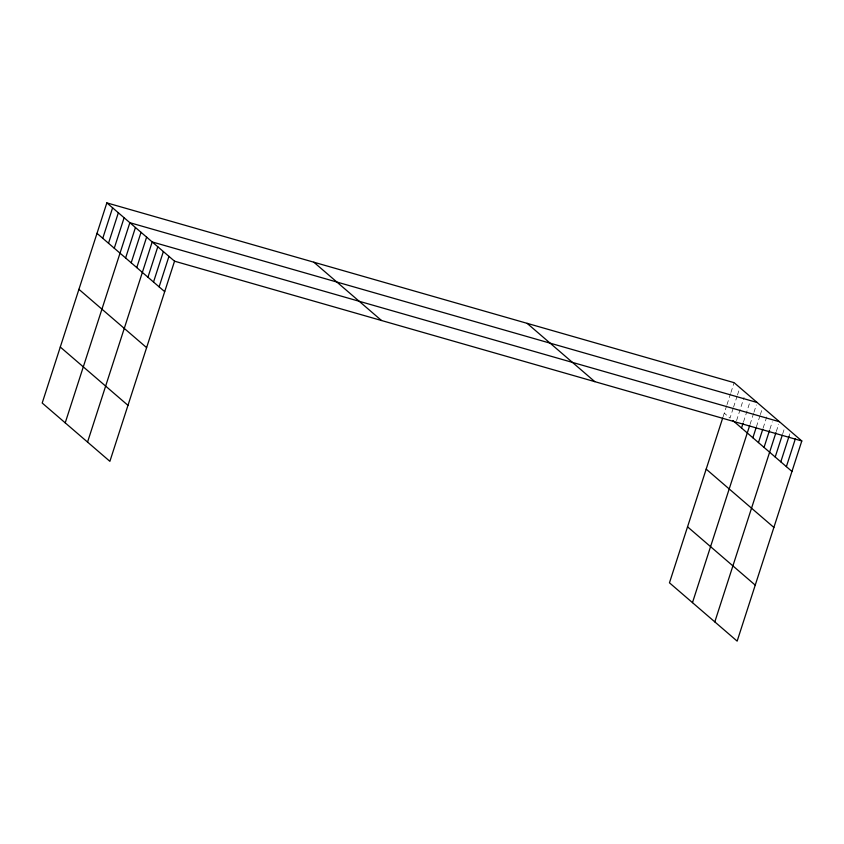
<?xml version="1.0" encoding="UTF-8"?>
<svg xmlns="http://www.w3.org/2000/svg" width="844" height="844" viewBox="0 0 844 844"><rect width="100%" height="100%" fill="white"/><g stroke="black" fill="none" stroke-linecap="round" stroke-linejoin="round"><path stroke-width="0.63" stroke-dasharray="4.22 3.17" d="M723.086 416.788L726.631 405.816M727.022 404.603L730.566 393.631M730.957 392.418L734.111 382.67M733.172 408.338L730.018 418.086L724.268 413.138M733.563 407.124L737.107 396.152M737.498 394.939L739.861 387.618M736.559 420.607L744.039 397.45M743.501 421.905L749.799 402.409M750.042 424.426L753.586 413.454M753.977 412.241L756.34 404.93M756.414 426.8L759.948 415.828M760.349 414.615L761.921 409.741M763.176 427.961L766.721 416.989M769.939 429.111L772.302 421.8M776.311 431.484L778.674 424.173M782.683 433.858L784.656 427.76M789.056 436.232L789.847 433.795"/><path stroke-width="1.27" d="M106.85 202.876L42.2 403.021L109.889 461.33L174.539 261.186L106.85 202.876L734.111 382.67L801.8 440.979L737.15 641.124L669.461 582.814L722.696 418.002M102.757 238.303L112.6 207.835M108.517 243.251L118.35 212.783M114.267 248.21L124.11 217.741M65.22 422.844L129.86 222.7L757.121 402.493M125.608 257.979L135.441 227.511M131.189 262.79L141.032 232.322M136.77 267.601L146.613 237.132M87.554 442.087L152.194 241.943L779.466 421.736M147.943 277.222L157.786 246.754M153.524 282.033L163.367 251.565M159.115 286.844L168.948 256.376M741.528 428.003L743.1 423.129M692.481 602.637L749.641 425.65M752.869 437.772L756.013 428.024M758.45 442.583L762.786 429.174M764.042 447.394L769.549 430.324M714.815 621.88L775.921 432.698M775.203 457.015L782.293 435.071M780.795 461.826L789.056 436.232M786.376 466.637L795.428 438.606M174.539 261.186L801.8 440.979M732.898 420.565L791.957 471.448M706.185 469.127L773.874 527.437M527.11 323.336L594.798 381.646M687.554 526.825L755.243 585.135M313.841 262.21L381.53 320.52M97.007 233.345L164.696 291.655M78.925 289.334L146.613 347.644M60.283 347.032L127.971 405.342"/></g></svg>
